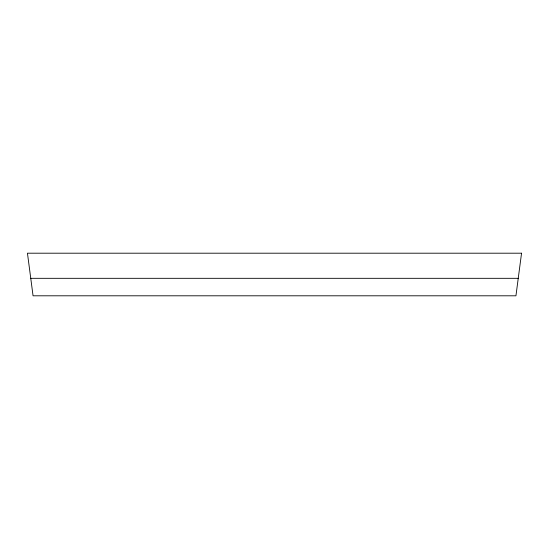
<?xml version="1.0" encoding="UTF-8"?>
<svg xmlns="http://www.w3.org/2000/svg" width="549" height="549" viewBox="0 0 549 549"><rect width="100%" height="100%" fill="white"/><g stroke="black" fill="none" stroke-linecap="round" stroke-linejoin="round"><path stroke-width="0.82" d="M30.751 278.322L518.249 278.322M521.55 253.199L515.943 295.801L33.057 295.801L27.45 253.199L521.55 253.199"/></g></svg>
